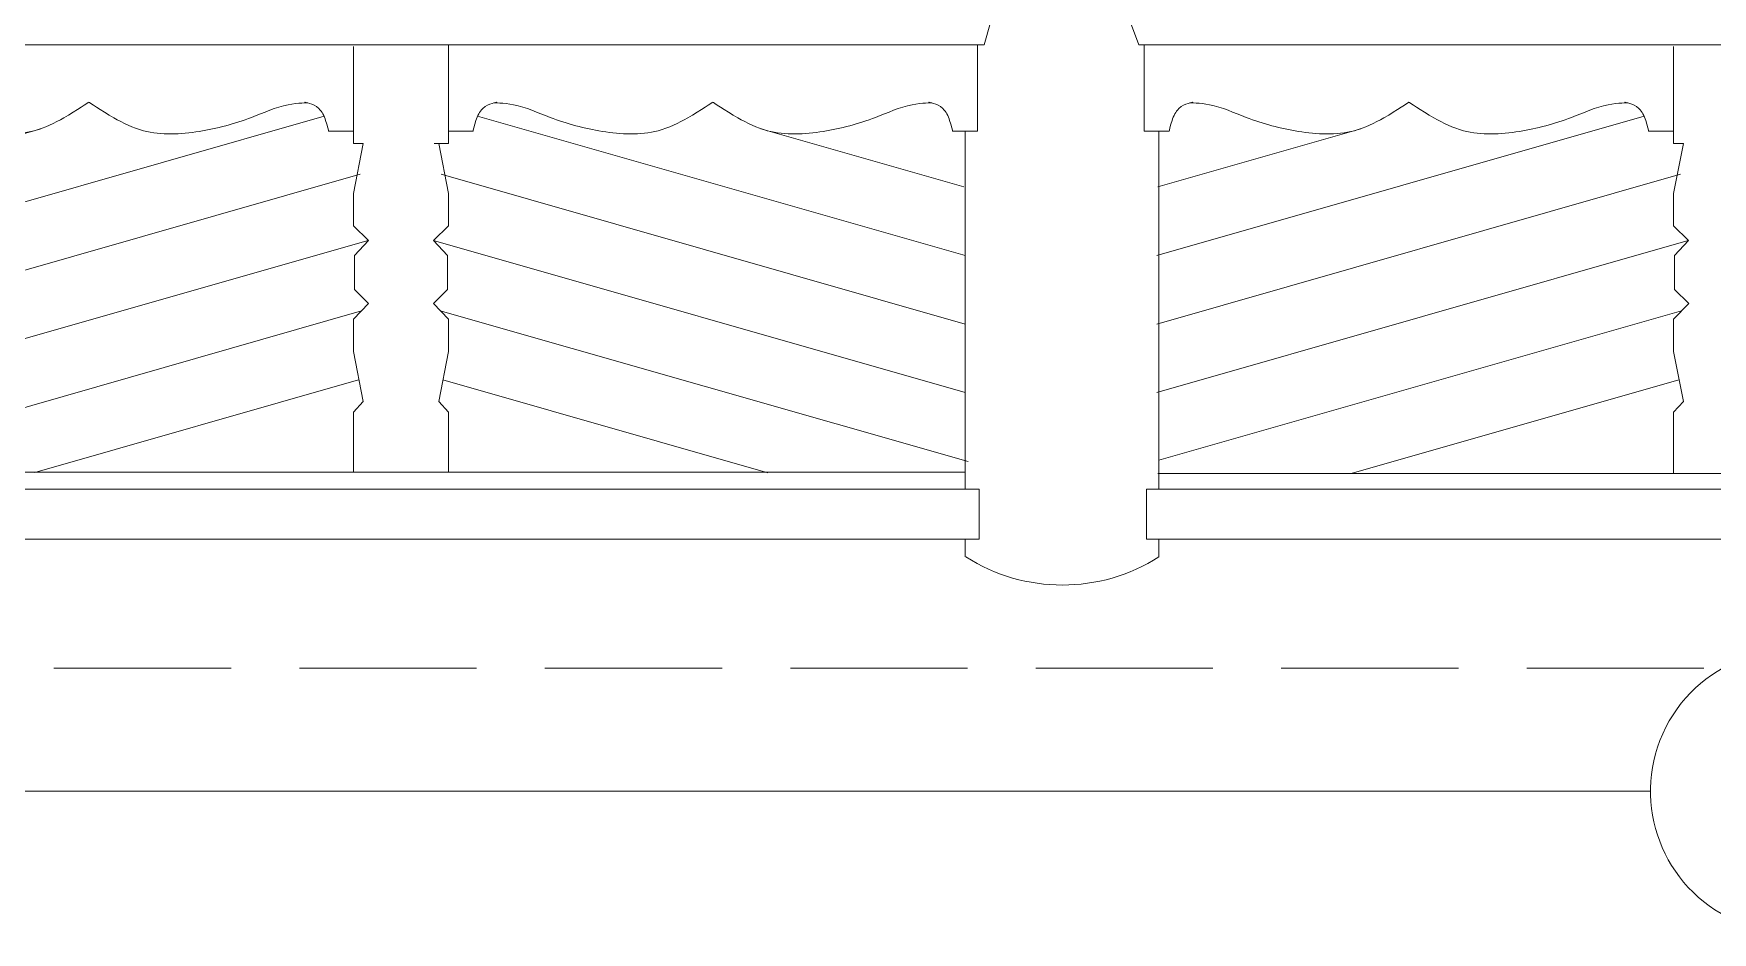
# Model space of a CAD drawing. Header units: millimetres. Extents: x 2399 to 111977, y 1313 to 59551.
# Drawn here: x 99638 to 102314, y 31324 to 32757 of the extents above; entities that cross this region are included whole.
import ezdxf

# ---------------------------------------------------------------- set-up
doc = ezdxf.new("R2010")
doc.units = ezdxf.units.MM
doc.linetypes.add('Невидимая', pattern=[391.222223, 282.222223, -109])
doc.layers.add('main line', color=7, linetype='Continuous', lineweight=13)

msp = doc.modelspace()

# ---------------------------------------------------------------- linework, layer by layer
at = {"layer": 'main line', "color": 7, "linetype": 'Continuous', "lineweight": 13}
for p, q in [((101162.7653, 32775.047), (101153.1317, 32739.094)), ((101399.2192, 32739.094), (101385.9097, 32775.047)), ((101153.1317, 32739.094), (99295.3018, 32739.094)), ((100147.7891, 32736.5035), (100147.7891, 32582.0589)), ((100299.2449, 32739.5555), (100299.2449, 32582.0589)), ((101142.2833, 32739.5555), (101142.2833, 32601.7128)), ((103257.049, 32739.094), (101399.2192, 32739.094)), ((101408.0156, 32739.5555), (101408.0156, 32601.7128)), ((102251.7064, 32736.5035), (102251.7064, 32582.0589)), ((99323.9772, 32403.3254), (100100.8198, 32625.5988)), ((101122.4043, 32403.3254), (100345.5617, 32625.5988)), ((101427.8945, 32403.3254), (102204.7371, 32625.5988)), ((99325.7755, 32512.8571), (99649.4868, 32605.4787)), ((100147.7891, 32601.7128), (100108.0311, 32601.7128)), ((100298.5924, 32601.7128), (100338.3504, 32601.7128)), ((101120.606, 32512.8571), (100796.8947, 32605.4787)), ((101142.2833, 32601.7128), (101102.5253, 32601.7128)), ((101122.4043, 32030.9133), (101122.4043, 32601.7128)), ((101408.0156, 32601.7128), (101447.7735, 32601.7128)), ((101429.6928, 32512.8571), (101753.4041, 32605.4787)), ((101431.5168, 32030.9133), (101431.5168, 32601.7128)), ((102251.7064, 32601.7128), (102211.9484, 32601.7128)), ((100163.3774, 32582.0589), (100147.7891, 32582.0589)), ((100163.3774, 32582.0589), (100147.7891, 32502.3137)), ((100299.2449, 32582.0589), (100276.3111, 32582.0589)), ((100283.6566, 32582.0589), (100299.2449, 32502.3137)), ((102267.2948, 32582.0589), (102251.7064, 32582.0589)), ((102267.2948, 32582.0589), (102251.7064, 32502.3137)), ((99323.9772, 32294.3082), (100158.6225, 32533.1204)), ((101122.4043, 32294.3082), (100287.7591, 32533.1204)), ((101427.8945, 32294.3082), (102262.5398, 32533.1204)), ((100147.7891, 32502.3137), (100147.7891, 32450.8703)), ((100299.2449, 32502.3137), (100299.2449, 32450.8703)), ((102251.7064, 32502.3137), (102251.7064, 32450.8703)), ((100147.7891, 32450.8703), (100171.8245, 32427.3757)), ((100299.2449, 32450.8703), (100275.2096, 32427.3757)), ((102251.7064, 32450.8703), (102275.7418, 32427.3757)), ((99323.9772, 32185.2911), (100171.0878, 32427.6699)), ((100171.8245, 32427.3757), (100149.4046, 32403.4063)), ((100149.4046, 32403.4063), (100149.4046, 32349.4395)), ((100275.2096, 32427.3757), (100297.6294, 32403.4063)), ((101122.4043, 32185.2911), (100275.2937, 32427.6699)), ((100297.6294, 32403.4063), (100297.6294, 32349.4395)), ((101427.8945, 32185.2911), (102275.0051, 32427.6699)), ((102275.7418, 32427.3757), (102253.3219, 32403.4063)), ((102253.3219, 32403.4063), (102253.3219, 32349.4395)), ((100147.7891, 32301.9756), (100171.9199, 32326.9242)), ((100171.9199, 32326.9242), (100149.4046, 32349.4395)), ((100275.1141, 32326.9242), (100297.6294, 32349.4395)), ((100299.2449, 32301.9756), (100275.1141, 32326.9242)), ((102251.7064, 32301.9756), (102275.8373, 32326.9242)), ((102275.8373, 32326.9242), (102253.3219, 32349.4395)), ((99327.5995, 32076.226), (100160.2745, 32315.5588)), ((100147.7891, 32250.5322), (100147.7891, 32301.9756)), ((101127.1733, 32074.9094), (100286.107, 32315.5588)), ((100299.2449, 32250.5322), (100299.2449, 32301.9756)), ((101431.5168, 32077.3103), (102264.1918, 32315.5588)), ((102251.7064, 32250.5322), (102251.7064, 32301.9756)), ((100163.3774, 32170.787), (100147.7891, 32250.5322)), ((100283.6566, 32170.787), (100299.2449, 32250.5322)), ((102267.2948, 32170.787), (102251.7064, 32250.5322)), ((99639.8901, 32057.647), (100155.9762, 32205.3117)), ((100807.8929, 32057.246), (100290.4054, 32205.3117)), ((101737.9774, 32055.9789), (102259.8935, 32205.3117)), ((100163.3774, 32170.787), (100147.5956, 32154.0257)), ((100283.6566, 32170.787), (100299.2449, 32154.0257)), ((102267.2948, 32170.787), (102251.5129, 32154.0257)), ((100147.7891, 32154.2895), (100147.7891, 32058.2418)), ((100299.2449, 32154.0257), (100299.2449, 32058.2418)), ((102251.7064, 32154.2895), (102251.7064, 32055.9789)), ((101122.4043, 32058.2418), (99327.5862, 32058.2418)), ((103226.3216, 32055.9789), (101429.7887, 32055.9789)), ((101145.0617, 32030.9133), (99307.9628, 32030.9133)), ((101145.0617, 32030.9133), (101145.0617, 31951.2621)), ((103248.979, 32030.9133), (101411.8801, 32030.9133)), ((101411.8801, 32030.9133), (101411.8801, 31951.2621)), ((101145.0617, 31951.2621), (99307.9628, 31951.2621)), ((101122.4043, 31923.119), (101122.4043, 31951.2621)), ((102820.2824, 31951.2621), (101411.8801, 31951.2621)), ((101431.5168, 31923.119), (101431.5168, 31951.2621)), ((98990.4983, 31549.4066), (102214.9716, 31549.4066))]:
    msp.add_line(p, q, dxfattribs=at)
at = {"layer": 'main line', "color": 7, "linetype": 'Невидимая', "lineweight": 13}
msp.add_line((84803.9832, 31745.4206), (111820.92, 31745.4206), dxfattribs=at)
at = {"layer": 'main line', "color": 7, "linetype": 'Continuous', "lineweight": 13}
for centre, radius, start, end in [((101277.6317, 32163.7937), 285.6658, 237.4055533, 302.5944467), ((102439.9716, 31549.4066), 225, 243.2542484, 242.9560144)]:
    msp.add_arc(centre, radius, start, end, dxfattribs=at)
for points, knots in [([(99376.8633, 32646.8967), (99376.8633, 32646.8967), (99392.693, 32646.9095), (99408.1282, 32643.8809), (99428.3784, 32639.9076), (99447.2272, 32630.9769), (99466.5501, 32623.6579), (99493.5127, 32613.4452), (99521.4419, 32606.0533), (99549.8778, 32601.3304), (99579.588, 32596.3958), (99609.9879, 32594.9004), (99639.0376, 32602.489), (99655.7128, 32606.845), (99671.1907, 32614.606), (99686.1942, 32623.0962), (99706.5762, 32634.6299), (99725.9437, 32647.8691), (99725.9437, 32647.8691)], [0, 0, 0, 0, 1, 1, 1, 2, 2, 2, 3, 3, 3, 4, 4, 4, 5, 5, 5, 6, 6, 6, 6]), ([(100075.024, 32646.8967), (100075.024, 32646.8967), (100059.1943, 32646.9095), (100043.7592, 32643.8809), (100023.5089, 32639.9076), (100004.6601, 32630.9769), (99985.3372, 32623.6579), (99958.3747, 32613.4452), (99930.4455, 32606.0533), (99902.0096, 32601.3304), (99872.2993, 32596.3958), (99841.8994, 32594.9004), (99812.8497, 32602.489), (99796.1745, 32606.845), (99780.6966, 32614.606), (99765.6931, 32623.0962), (99745.3111, 32634.6299), (99725.9437, 32647.8691), (99725.9437, 32647.8691)], [0, 0, 0, 0, 1, 1, 1, 2, 2, 2, 3, 3, 3, 4, 4, 4, 5, 5, 5, 6, 6, 6, 6]), ([(100108.0311, 32601.7128), (100108.0311, 32601.7128), (100106.3215, 32610.5011), (100103.4174, 32618.9314), (100100.9945, 32625.9647), (100097.8641, 32632.8962), (100092.4352, 32637.9531), (100083.3432, 32646.422), (100070.0779, 32647.8691), (100070.0779, 32647.8691)], [0, 0, 0, 0, 1, 1, 1, 2, 2, 2, 3, 3, 3, 3]), ([(100338.3504, 32601.7128), (100338.3504, 32601.7128), (100340.06, 32610.5011), (100342.9641, 32618.9314), (100345.387, 32625.9647), (100348.5174, 32632.8962), (100353.9463, 32637.9531), (100363.0383, 32646.422), (100376.3036, 32647.8691), (100376.3036, 32647.8691)], [0, 0, 0, 0, 1, 1, 1, 2, 2, 2, 3, 3, 3, 3]), ([(100371.3575, 32646.8967), (100371.3575, 32646.8967), (100387.1872, 32646.9095), (100402.6224, 32643.8809), (100422.8726, 32639.9076), (100441.7214, 32630.9769), (100461.0443, 32623.6579), (100488.0069, 32613.4452), (100515.9361, 32606.0533), (100544.372, 32601.3304), (100574.0822, 32596.3958), (100604.4821, 32594.9004), (100633.5318, 32602.489), (100650.207, 32606.845), (100665.6849, 32614.606), (100680.6884, 32623.0962), (100701.0704, 32634.6299), (100720.4379, 32647.8691), (100720.4379, 32647.8691)], [0, 0, 0, 0, 1, 1, 1, 2, 2, 2, 3, 3, 3, 4, 4, 4, 5, 5, 5, 6, 6, 6, 6]), ([(101069.5182, 32646.8967), (101069.5182, 32646.8967), (101053.6885, 32646.9095), (101038.2534, 32643.8809), (101018.0031, 32639.9076), (100999.1543, 32630.9769), (100979.8314, 32623.6579), (100952.8689, 32613.4452), (100924.9397, 32606.0533), (100896.5038, 32601.3304), (100866.7935, 32596.3958), (100836.3936, 32594.9004), (100807.3439, 32602.489), (100790.6687, 32606.845), (100775.1908, 32614.606), (100760.1873, 32623.0962), (100739.8053, 32634.6299), (100720.4379, 32647.8691), (100720.4379, 32647.8691)], [0, 0, 0, 0, 1, 1, 1, 2, 2, 2, 3, 3, 3, 4, 4, 4, 5, 5, 5, 6, 6, 6, 6]), ([(101102.5253, 32601.7128), (101102.5253, 32601.7128), (101100.8157, 32610.5011), (101097.9116, 32618.9314), (101095.4887, 32625.9647), (101092.3583, 32632.8962), (101086.9294, 32637.9531), (101077.8374, 32646.422), (101064.5721, 32647.8691), (101064.5721, 32647.8691)], [0, 0, 0, 0, 1, 1, 1, 2, 2, 2, 3, 3, 3, 3]), ([(101447.7735, 32601.7128), (101447.7735, 32601.7128), (101449.4831, 32610.5011), (101452.3872, 32618.9314), (101454.8101, 32625.9647), (101457.9405, 32632.8962), (101463.3694, 32637.9531), (101472.4614, 32646.422), (101485.7267, 32647.8691), (101485.7267, 32647.8691)], [0, 0, 0, 0, 1, 1, 1, 2, 2, 2, 3, 3, 3, 3]), ([(101480.7807, 32646.8967), (101480.7807, 32646.8967), (101496.6103, 32646.9095), (101512.0455, 32643.8809), (101532.2957, 32639.9076), (101551.1445, 32630.9769), (101570.4674, 32623.6579), (101597.43, 32613.4452), (101625.3592, 32606.0533), (101653.7951, 32601.3304), (101683.5054, 32596.3958), (101713.9052, 32594.9004), (101742.955, 32602.489), (101759.6301, 32606.845), (101775.1081, 32614.606), (101790.1116, 32623.0962), (101810.4935, 32634.6299), (101829.861, 32647.8691), (101829.861, 32647.8691)], [0, 0, 0, 0, 1, 1, 1, 2, 2, 2, 3, 3, 3, 4, 4, 4, 5, 5, 5, 6, 6, 6, 6]), ([(102178.9413, 32646.8967), (102178.9413, 32646.8967), (102163.1117, 32646.9095), (102147.6765, 32643.8809), (102127.4262, 32639.9076), (102108.5774, 32630.9769), (102089.2545, 32623.6579), (102062.292, 32613.4452), (102034.3628, 32606.0533), (102005.9269, 32601.3304), (101976.2166, 32596.3958), (101945.8167, 32594.9004), (101916.767, 32602.489), (101900.0918, 32606.845), (101884.6139, 32614.606), (101869.6104, 32623.0962), (101849.2285, 32634.6299), (101829.861, 32647.8691), (101829.861, 32647.8691)], [0, 0, 0, 0, 1, 1, 1, 2, 2, 2, 3, 3, 3, 4, 4, 4, 5, 5, 5, 6, 6, 6, 6]), ([(102211.9484, 32601.7128), (102211.9484, 32601.7128), (102210.2388, 32610.5011), (102207.3347, 32618.9314), (102204.9118, 32625.9647), (102201.7814, 32632.8962), (102196.3525, 32637.9531), (102187.2605, 32646.422), (102173.9952, 32647.8691), (102173.9952, 32647.8691)], [0, 0, 0, 0, 1, 1, 1, 2, 2, 2, 3, 3, 3, 3])]:
    msp.add_open_spline(points, degree=3, knots=knots, dxfattribs=at)

doc.saveas('drawing.dxf')
